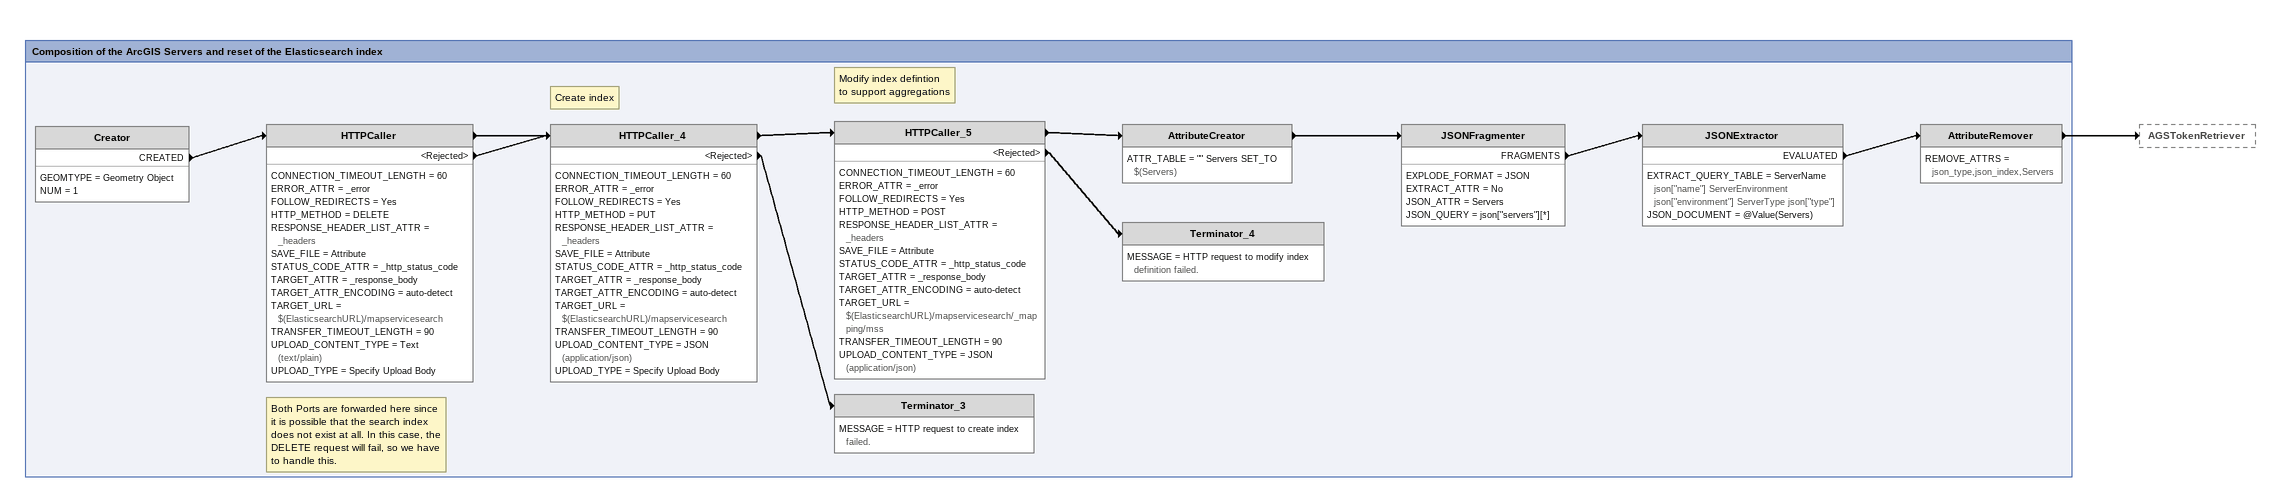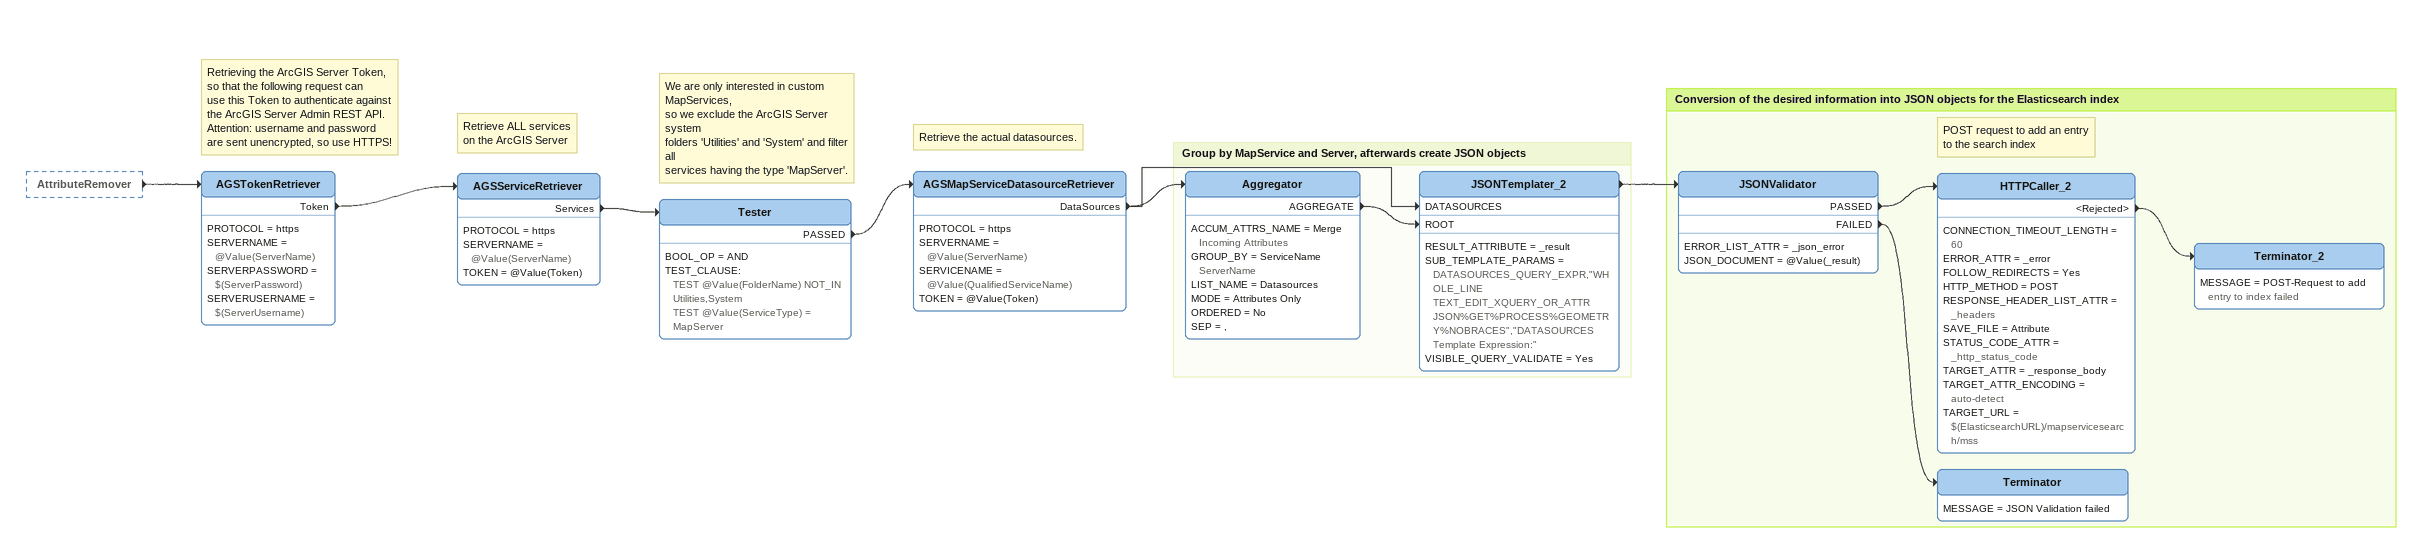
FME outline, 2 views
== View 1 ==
Bookmark: Composition of the ArcGIS Servers and reset of the Elasticsearch index
Creator
    GEOMTYPE = Geometry Object
    NUM = 1
    CREATED -> HTTPCaller
Note: Both Ports are forwarded here since / it is possible that the search index / does not exist at all. In this case, the / DELETE request will fail, so we have / to handle this.
HTTPCaller
    CONNECTION_TIMEOUT_LENGTH = 60
    ERROR_ATTR = _error
    FOLLOW_REDIRECTS = Yes
    HTTP_METHOD = DELETE
    RESPONSE_HEADER_LIST_ATTR = _headers
    SAVE_FILE = Attribute
    STATUS_CODE_ATTR = _http_status_code
    TARGET_ATTR = _response_body
    TARGET_ATTR_ENCODING = auto-detect
    TARGET_URL = $(ElasticsearchURL)/mapservicesearch
    TRANSFER_TIMEOUT_LENGTH = 90
    UPLOAD_CONTENT_TYPE = Text (text/plain)
    UPLOAD_TYPE = Specify Upload Body
    -> HTTPCaller_4
    <Rejected> -> HTTPCaller_4
Note: Create index
HTTPCaller_4
    CONNECTION_TIMEOUT_LENGTH = 60
    ERROR_ATTR = _error
    FOLLOW_REDIRECTS = Yes
    HTTP_METHOD = PUT
    RESPONSE_HEADER_LIST_ATTR = _headers
    SAVE_FILE = Attribute
    STATUS_CODE_ATTR = _http_status_code
    TARGET_ATTR = _response_body
    TARGET_ATTR_ENCODING = auto-detect
    TARGET_URL = $(ElasticsearchURL)/mapservicesearch
    TRANSFER_TIMEOUT_LENGTH = 90
    UPLOAD_CONTENT_TYPE = JSON (application/json)
    UPLOAD_TYPE = Specify Upload Body
    -> HTTPCaller_5
    <Rejected> -> Terminator_3
Note: Modify index defintion / to support aggregations
HTTPCaller_5
    CONNECTION_TIMEOUT_LENGTH = 60
    ERROR_ATTR = _error
    FOLLOW_REDIRECTS = Yes
    HTTP_METHOD = POST
    RESPONSE_HEADER_LIST_ATTR = _headers
    SAVE_FILE = Attribute
    STATUS_CODE_ATTR = _http_status_code
    TARGET_ATTR = _response_body
    TARGET_ATTR_ENCODING = auto-detect
    TARGET_URL = $(ElasticsearchURL)/mapservicesearch/_mapping/mss
    TRANSFER_TIMEOUT_LENGTH = 90
    UPLOAD_CONTENT_TYPE = JSON (application/json)
    -> AttributeCreator
    <Rejected> -> Terminator_4
AttributeCreator
    ATTR_TABLE = "" Servers SET_TO $(Servers)
    -> JSONFragmenter
JSONFragmenter
    EXPLODE_FORMAT = JSON
    EXTRACT_ATTR = No
    JSON_ATTR = Servers
    JSON_QUERY = json["servers"][*]
    FRAGMENTS -> JSONExtractor
JSONExtractor
    EXTRACT_QUERY_TABLE = ServerName json["name"] ServerEnvironment json["environment"] ServerType json["type"]
    JSON_DOCUMENT = @Value(Servers)
    EVALUATED -> AttributeRemover
AttributeRemover
    REMOVE_ATTRS = json_type,json_index,Servers
    -> AGSTokenRetriever
Terminator_4
    MESSAGE = HTTP request to modify index definition failed.
Terminator_3
    MESSAGE = HTTP request to create index failed.

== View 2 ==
AttributeRemover [outside]
    -> AGSTokenRetriever
Note: Retrieving the ArcGIS Server Token, / so that the following request can / use this Token to authenticate against / the ArcGIS Server Admin REST API. / Attention: username and password / are sent unencrypted, so use HTTPS!
AGSTokenRetriever
    PROTOCOL = https
    SERVERNAME = @Value(ServerName)
    SERVERPASSWORD = $(ServerPassword)
    SERVERUSERNAME = $(ServerUsername)
    Token -> AGSServiceRetriever
Note: Retrieve ALL services / on the ArcGIS Server
AGSServiceRetriever
    PROTOCOL = https
    SERVERNAME = @Value(ServerName)
    TOKEN = @Value(Token)
    Services -> Tester
Note: We are only interested in custom MapServices, / so we exclude the ArcGIS Server system / folders 'Utilities' and 'System' and filter all / services having the type 'MapServer'.
Tester
    BOOL_OP = AND
    TEST_CLAUSE:
      TEST @Value(FolderName) NOT_IN Utilities,System
      TEST @Value(ServiceType) = MapServer
    PASSED -> AGSMapServiceDatasourceRetriever
Note: Retrieve the actual datasources.
AGSMapServiceDatasourceRetriever
    PROTOCOL = https
    SERVERNAME = @Value(ServerName)
    SERVICENAME = @Value(QualifiedServiceName)
    TOKEN = @Value(Token)
    DataSources -> JSONTemplater_2 [DATASOURCES]
    DataSources -> Aggregator

Bookmark: Group by MapService and Server, afterwards create JSON objects
Aggregator
    ACCUM_ATTRS_NAME = Merge Incoming Attributes
    GROUP_BY = ServiceName ServerName
    LIST_NAME = Datasources
    MODE = Attributes Only
    ORDERED = No
    SEP = ,
    AGGREGATE -> JSONTemplater_2 [ROOT]
JSONTemplater_2
    RESULT_ATTRIBUTE = _result
    SUB_TEMPLATE_PARAMS = DATASOURCES_QUERY_EXPR,"WHOLE_LINE TEXT_EDIT_XQUERY_OR_ATTR JSON%GET%PROCESS%GEOMETRY%NOBRACES","DATASOURCES Template Expression:"
    VISIBLE_QUERY_VALIDATE = Yes
    -> JSONValidator

Bookmark: Conversion of the desired information into JSON objects for the Elasticsearch index
JSONValidator
    ERROR_LIST_ATTR = _json_error
    JSON_DOCUMENT = @Value(_result)
    PASSED -> HTTPCaller_2
    FAILED -> Terminator
Note: POST request to add an entry / to the search index
HTTPCaller_2
    CONNECTION_TIMEOUT_LENGTH = 60
    ERROR_ATTR = _error
    FOLLOW_REDIRECTS = Yes
    HTTP_METHOD = POST
    RESPONSE_HEADER_LIST_ATTR = _headers
    SAVE_FILE = Attribute
    STATUS_CODE_ATTR = _http_status_code
    TARGET_ATTR = _response_body
    TARGET_ATTR_ENCODING = auto-detect
    TARGET_URL = $(ElasticsearchURL)/mapservicesearch/mss
    <Rejected> -> Terminator_2
Terminator_2
    MESSAGE = POST-Request to add entry to index failed
Terminator
    MESSAGE = JSON Validation failed
